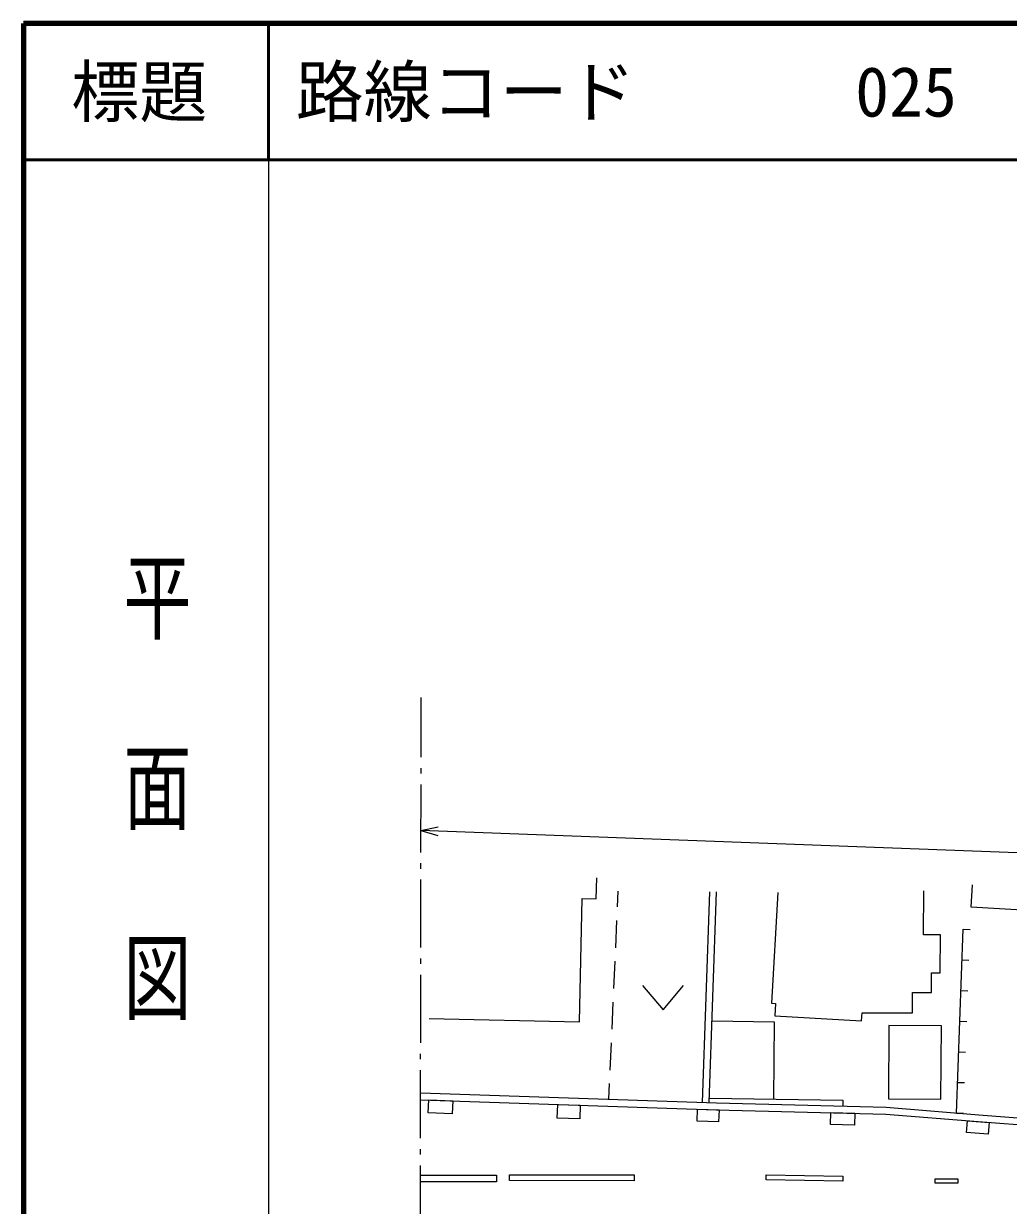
# Model space of a CAD drawing. Units: millimetres, scale not verified. Extents: x 40000 to 680000, y 20000 to 380000.
# Drawn here: x 40000 to 112407, y 293156 to 380000 of the extents above; entities that cross this region are included whole.
import ezdxf
from ezdxf.enums import TextEntityAlignment as Align

# ---------------------------------------------------------------- set-up
doc = ezdxf.new("R2010")
doc.units = ezdxf.units.MM
doc.header["$LTSCALE"] = 1000
for name, color, linetype, lineweight in [('M-BGD', 7, 'Continuous', 25), ('M-BMK-HTXT', 7, 'Continuous', 13), ('M-STR-HTXT', 7, 'Continuous', 13), ('M-TTL', 2, 'Continuous', 140), ('M-TTL-BAND', 7, 'Continuous', 25), ('M-TTL-LINE', 7, 'Continuous', 50)]:
    doc.layers.add(name, color=color, linetype=linetype, lineweight=lineweight)
doc.layers.add('M-TTL-TXT', color=7, linetype='Continuous')
doc.styles.add('@ＭＳ ゴシック', font='')
doc.styles.add('ＭＳ ゴシック', font='')
doc.styles.get('@ＭＳ ゴシック').set_extended_font_data('@MS Gothic')
doc.styles.get('ＭＳ ゴシック').set_extended_font_data('MS Gothic')

msp = doc.modelspace()

# ---------------------------------------------------------------- linework, layer by layer
at = {"layer": 'M-BGD'}
for p, q in [((82108, 315682), (82140, 317229)), ((83667, 315091), (83718, 316241)), ((89909, 300722), (90450, 316208)), ((90408, 300704), (90950, 316191)), ((95444, 316147), (94981, 308018)), ((106171, 313038), (106182, 316268)), ((80873, 306655), (81060, 315704)), ((81060, 315704), (82108, 315682)), ((83533, 312094), (83622, 314092)), ((107405, 313034), (106171, 313038)), ((107395, 310237), (107405, 313034)), ((108601, 299942), (109088, 313447)), ((109088, 313447), (109588, 313429)), ((109088, 313447), (109588, 313429)), ((83399, 309097), (83489, 311095)), ((109007, 311196), (109507, 311178)), ((106748, 308800), (106752, 310239)), ((106752, 310239), (107395, 310237)), ((85517, 309314), (87017, 307514)), ((87017, 307514), (88517, 309314)), ((105360, 307304), (105365, 308804)), ((105365, 308804), (106748, 308800)), ((108926, 308945), (109425, 308927)), ((83265, 306100), (83355, 308098)), ((94981, 308018), (95288, 308001)), ((95288, 308001), (95235, 307081)), ((69810, 306884), (80873, 306655)), ((95235, 307081), (101612, 306718)), ((101612, 306718), (101646, 307317)), ((101646, 307317), (105360, 307304)), ((108845, 306695), (109344, 306677)), ((83132, 303103), (83221, 305101)), ((108764, 304444), (109263, 304426)), ((83036, 300954), (83087, 302104)), ((108683, 302193), (109182, 302175)), ((108601, 299942), (109101, 299924))]:
    msp.add_line(p, q, dxfattribs=at)
for points in [[(124215, 314215), (109664, 315064), (109760, 316709)], [(90619, 306727), (95195, 306647), (95131, 300967)], [(69190, 301422), (90948, 300687), (103425, 300369), (110233, 299807), (123674, 298790), (138319, 297598), (149447, 296848), (157644, 296005), (170126, 295040), (178707, 294340), (189307, 293691)], [(69173, 300922), (90933, 300187), (103398, 299869), (110194, 299309), (123635, 298291), (138282, 297099), (149405, 296349), (157599, 295507), (170086, 294541), (178672, 293841), (189276, 293191)], [(90420, 301044), (100242, 300883), (100235, 300450)]]:
    msp.add_lwpolyline(points, dxfattribs=at)
for points in [[(103623, 306369), (103593, 300983), (107451, 300961), (107481, 306347)], [(69787, 300901), (71553, 300842), (71521, 299890), (69755, 299949)], [(79271, 300581), (80927, 300525), (80893, 299515), (79237, 299571)], [(89551, 300234), (91131, 300182), (91102, 299297), (89522, 299349)], [(99343, 299973), (101123, 299927), (101101, 299058), (99321, 299103)], [(109401, 299374), (110994, 299248), (110926, 298392), (109333, 298518)], [(69182, 295368), (74764, 295378), (74765, 294889), (69183, 294879)], [(75721, 295409), (84904, 295390), (84903, 294968), (75720, 294988)], [(94607, 295405), (100243, 295312), (100237, 294927), (94601, 295021)], [(107024, 295113), (108691, 295112), (108691, 294779), (107024, 294781)]]:
    msp.add_lwpolyline(points, close=True, dxfattribs=at)
at = {"layer": 'M-BMK-HTXT'}
for p, q in [((69224, 326095), (69230, 330467)), ((69222, 324895), (69223, 325295)), ((69214, 319095), (69221, 324095)), ((69213, 317895), (69213, 318295)), ((69205, 312095), (69212, 317095)), ((69203, 310895), (69204, 311295)), ((69195, 305095), (69202, 310095)), ((69193, 303895), (69194, 304295)), ((69186, 298095), (69192, 303095)), ((69184, 296895), (69184, 297295)), ((69177, 291724), (69183, 296095))]:
    msp.add_line(p, q, dxfattribs=at)
at = {"layer": 'M-STR-HTXT'}
for p, q in [((69217, 320705), (70478, 320970)), ((379277, 309013), (69217, 320705)), ((69217, 320705), (70454, 320346))]:
    msp.add_line(p, q, dxfattribs=at)
at = {"layer": 'M-TTL'}
for p, q in [((40000, 380000), (40000, 20000)), ((680000, 380000), (40000, 380000))]:
    msp.add_line(p, q, dxfattribs=at)
at = {"layer": 'M-TTL-BAND'}
msp.add_line((58000, 370000), (58000, 20000), dxfattribs=at)
at = {"layer": 'M-TTL-LINE'}
for p, q in [((58000, 380000), (58000, 370000)), ((40000, 370000), (680000, 370000))]:
    msp.add_line(p, q, dxfattribs=at)

# ---------------------------------------------------------------- texts
at = {"layer": 'M-TTL-BAND', "style": '@ＭＳ ゴシック', "width": 1.4}
msp.add_text('平  面  図', height=3666, rotation=270, dxfattribs=at).set_placement((49777, 306475), align=Align.MIDDLE_RIGHT)
at = {"layer": 'M-TTL-TXT', "style": 'ＭＳ ゴシック'}
msp.add_text('標題', height=3666, dxfattribs=at).set_placement((48500, 375000), align=Align.MIDDLE_CENTER)
for s, p in [('路線コード', (60000, 375000)), ('025', (101142, 375000))]:
    msp.add_text(s, height=3666, dxfattribs=at).set_placement(p, align=Align.MIDDLE_LEFT)

doc.saveas('drawing.dxf')
